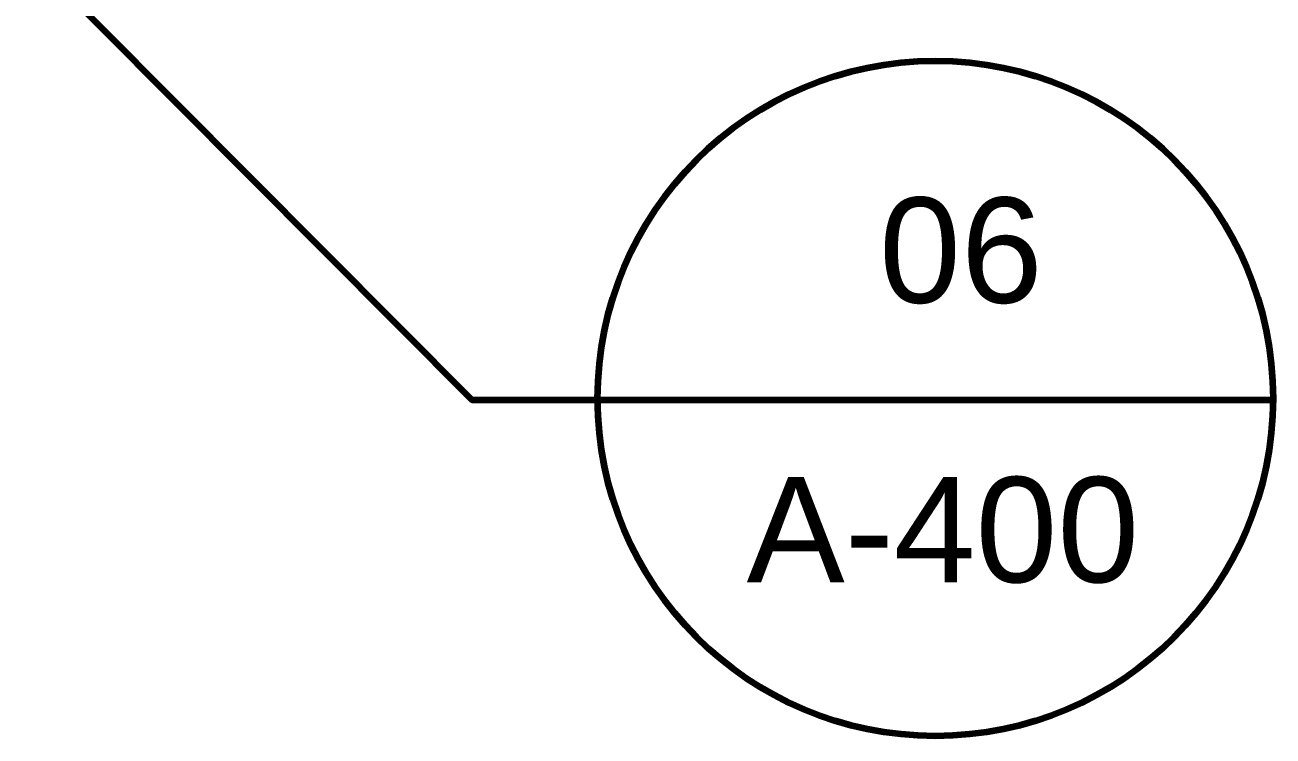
# Model space of a CAD drawing. Extents: x 261 to 424, y 0 to 368.
# Drawn here: x 354.56 to 367.52, y 168.36 to 175.75 of the extents above; entities that cross this region are included whole.
import ezdxf

# ---------------------------------------------------------------- set-up
doc = ezdxf.new("R2010")
doc.units = 0
doc.header["$MEASUREMENT"] = 0
doc.layers.add('Dt-Iden', color=3, linetype='Continuous', lineweight=20)
doc.layers.add('Dt-Text', color=121, linetype='Continuous', lineweight=20)
doc.styles.get("Standard").update_dxf_attribs({"font": 'Arial.ttf'})

msp = doc.modelspace()

# ---------------------------------------------------------------- linework, layer by layer
at = {"layer": 'Dt-Iden', "linetype": 'Continuous', "lineweight": 211}
msp.add_line((360.52999, 171.85567), (367.51665, 171.85567), dxfattribs=at)
msp.add_lwpolyline([(354.55665, 176.52233), (359.19665, 171.85567), (360.52999, 171.85567)], dxfattribs=at)
msp.add_circle((364.00999, 171.869), 3.50667, dxfattribs=at)

# ---------------------------------------------------------------- texts
at = {"layer": 'Dt-Text', "char_height": 1.09375, "attachment_point": 1}
for s, insert in [('\\A1;06', (363.42588, 173.95641)), ('\\A1;A-400', (362.04998, 171.05332))]:
    msp.add_mtext(s, dxfattribs=dict(at, insert=insert))

doc.saveas('drawing.dxf')
